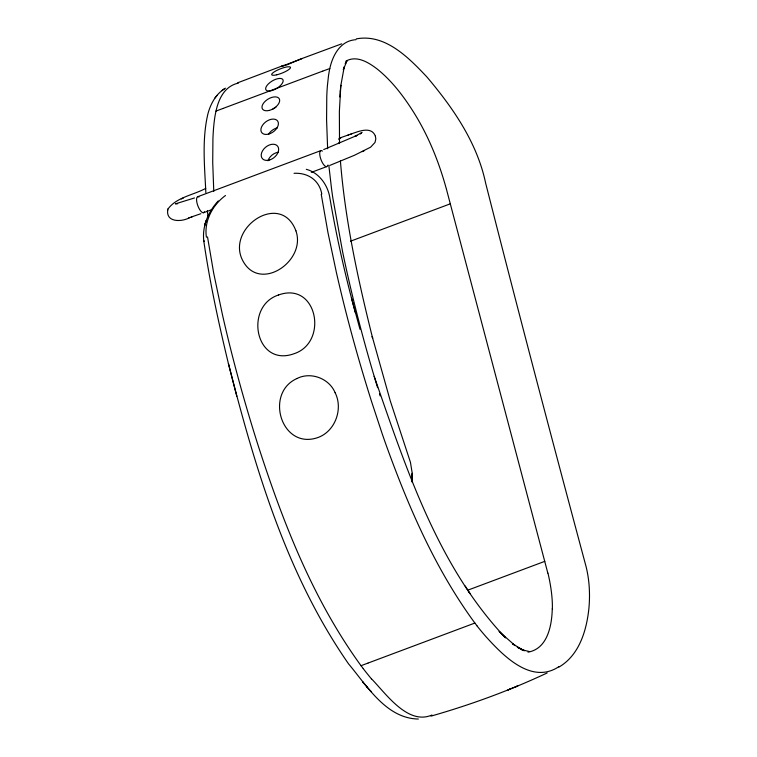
<?xml version="1.0" encoding="UTF-8"?>
<svg xmlns="http://www.w3.org/2000/svg" width="757" height="757" viewBox="0 0 757 757"><rect width="100%" height="100%" fill="white"/><g stroke="black" fill="none" stroke-linecap="round" stroke-linejoin="round"><path stroke-width="1.14" d="M552.269 608.723C551.891 625.31 547.614 648.891 527.979 652.146M340.281 91.313L340.83 85.276L339.373 111.478L339.514 143.196M339.893 96.953L340.338 90.812M412.073 481.48L412.243 473.324L412.026 481.726M412.007 481.887L412.3 473.731L410.445 462.309L390.319 401.03L372.207 336.487L372.633 338.161C358.08 279.91 345.201 220.912 340.413 160.948M167.694 210.247C166.02 222.795 182.38 221.971 189.818 217.543M340.773 85.872L344.236 66.862L343.3 69.767L346.621 61.582L345.22 63.673L347.17 60.939M238.398 83.081C218.991 87.386 215.149 110.503 213.644 127.157A275.122 96.101 69.5 0 0 212.925 138.881L212.717 162.395L213.777 191.398M327.63 148.75L326.579 119.748L326.778 96.234A279.948 97.785 69.5 0 1 327.384 85.929L328.434 76.277A179.731 62.784 69.5 0 1 328.945 73.032C331.074 59.018 338.209 41.824 354.285 39.866M329.834 68.537L322.974 71.016M168.092 208.847C176.712 197.151 193.527 195.051 205.762 188.37M167.638 210.427L168.139 208.667M225.463 88.181C216.133 93.594 210.635 103.643 207.938 113.796C201.797 139.591 204.664 166.455 205.838 192.628M360.323 133.989L362.016 132.409L355.913 135.891M214.95 98.031L217.022 95.373M218.309 200.917C208.156 211.667 201.835 226.731 203.879 241.634C209.897 282.787 218.716 323.476 228.482 363.88M295.911 230.838C281.207 191.568 228.311 226.182 241.578 258.156C257.437 294.681 307.049 261.629 295.864 230.696M224.309 88.891L221.905 90.66M559.158 666.491C531.528 685.217 502.866 655.43 485.436 636.06A255.819 104.532 73 0 1 477.005 625.897M558.969 667.059C579.436 655.146 586.713 630.061 588.946 607.956C590.167 594.056 589.429 579.919 586.013 566.368C551.758 438.738 518.11 310.947 485.578 182.872C477.099 142.638 452.97 107.712 426.787 76.826C408.827 57.816 385.152 33.412 356.329 38.881M345.75 61.326L346.346 60.939M431.954 715.034C407.796 725.499 386.108 693.819 371.441 678.764M296.943 378.538C310.692 371.45 329.238 378.358 335.152 392.779M296.981 378.519C264.411 392.997 281.14 449.459 317.088 437.82C334.906 432.096 343.47 409.225 335.133 392.732M346.961 60.588C357.597 55.412 369.094 62.822 377.393 69.18C392.05 81.018 403.557 96.262 413.568 112.102C428.481 135.863 439.022 162.13 446.412 189.136M330.08 165.31L354.418 155.289L370.589 147.199L375.008 142.458L375.813 138.919L375.396 136.194M362.329 151.627L364.467 150.577M355.847 135.919L323.703 149.564M181.254 198.987L182.21 198.533M182.532 198.381L183.421 197.965M547.16 672.954C509.726 690.516 470.769 704.748 431.017 716.122M515.451 686.902L517.816 685.918L507.928 689.949L510.265 688.993M278.548 294.965C243.811 306.32 255.336 367.656 293.962 353.756C328.822 342.41 317.24 280.904 278.491 294.993M301.863 58.743L281.282 66.465L287.263 64.733L299.867 59.311L341.681 43.83M237.707 82.797L283.799 65.329M216 111.08L222.889 108.506M223.116 108.412L322.737 71.101M197.709 196.735L320.864 150.615M203.557 212.736L212.348 209.434M311.316 172.369L326.712 166.606M350.453 241.228L450.368 203.803M467.977 590.11L544.822 561.334M367.978 663.094L361.023 665.696C312.915 599.572 282.919 522.283 257.976 444.993A609.546 212.916 69.5 0 1 222.473 314.817L213.729 273.353L207.522 236.903M368.139 663.028L474.876 623.049L477.014 625.812M194.502 197.956L175.435 203.841L177.677 203.775M200.87 213.701L188.73 217.902M339.723 138.02L349.024 134.708M350.822 134.093C358.203 131.576 371.545 125.605 375.453 136.345M348.106 135.02L351.844 133.743M191.436 217.004L192.42 216.682M355.109 39.771L355.941 39.714M418.318 719.036C386.136 718.431 367.088 685.908 348.551 663.861C286.383 574.44 255.118 467.949 228.415 363.549L236.78 396.223M529.323 651.54L521.838 649.705L524.535 650.698L517.286 647.197L523.816 650.594L512.432 643.696L515.157 645.626L499.118 631.489L505.553 637.848C437.527 566.028 405.998 467.788 374.176 376.333M306.301 169.313C318.716 172.624 327.251 184.282 329.636 196.517C336.25 235.711 345.022 274.526 355.421 312.887M366.445 686.372L371.185 691.671L370.315 690.706M363.379 682.767L362.537 681.773L367.306 687.347M363.161 668.459L361.07 665.753M474.876 623.049C435.133 568.838 408.193 506.357 385.559 443.422A436.24 152.375 69.5 0 1 381.992 433.165L371.829 402.346A609.565 212.925 69.5 0 1 336.326 272.17L327.97 232.654L321.233 194.303M465.177 586.032L470.021 593.639L469.141 592.258M379.494 393.839L380.128 395.892M377.601 387.679L375.737 381.528A609.574 212.925 69.5 0 1 342.684 252.185L332.862 198.107A361.95 126.428 69.5 0 1 331.538 188.777L329.021 166.994A308.004 107.589 69.5 0 1 328.85 165.225M446.479 189.373L547.822 573.087M360.001 329.295L351.522 298.211M207.976 216.426L207.342 210.616M327.724 165.187A8.516 2.971 69.5 0 1 320.996 159.642A8.516 2.971 69.5 0 1 322.444 151.069M204.437 211.752A8.516 2.971 69.5 0 1 197.832 205.734A8.516 2.971 69.5 0 1 198.94 196.962M338.909 143.679A8.516 2.971 69.5 0 1 338.767 142.903M338.757 139.345A8.516 2.971 69.5 0 1 340.716 138.105M294.047 173.306A42.647 31.397 -44.5 0 1 321.791 194.057M371.46 678.887A255.819 73.628 66.1 0 1 363.171 668.582M206.424 237.244A42.572 35.702 -40.7 0 1 225.482 195.505M547.973 573.163A84.793 29.381 69.5 0 1 552.364 608.846M272.775 109.159A9.832 5.479 -31.4 0 1 275.927 107.248M268.48 134.339A9.841 6.255 -36.2 0 1 277.497 127.801M267.959 160.768A9.841 6.69 -39.1 0 1 278.197 152.242M206.055 220.912L204.787 225.264L206.065 220.93M356.944 135.38L354.872 136.402L356.944 135.38M203.756 240.641L203.87 241.549L203.756 240.641M271.867 90.566A9.888 4.343 -31 0 0 282.938 79.731A9.888 4.343 -31 0 0 268.404 83.876A9.888 4.343 -31 0 0 271.867 90.566M276.797 74.792A10.087 2.29 -21.5 0 0 290.499 67.411A10.087 2.29 -21.5 0 0 275.955 70.865A10.087 2.29 -21.5 0 0 276.797 74.792M268.867 110.503A9.832 5.479 -31.6 0 0 279.276 98.807A9.832 5.479 -31.6 0 0 264.316 102.167A9.832 5.479 -31.6 0 0 268.867 110.503M268.735 134.065A9.841 6.245 -36.1 0 0 277.649 121.035A9.841 6.245 -36.1 0 0 262.565 125.17A9.841 6.245 -36.1 0 0 268.735 134.065M269.643 159.954A9.841 6.681 -39.1 0 0 277.63 146.186A9.841 6.681 -39.1 0 0 262.528 150.823A9.841 6.681 -39.1 0 0 269.643 159.954"/></g></svg>
